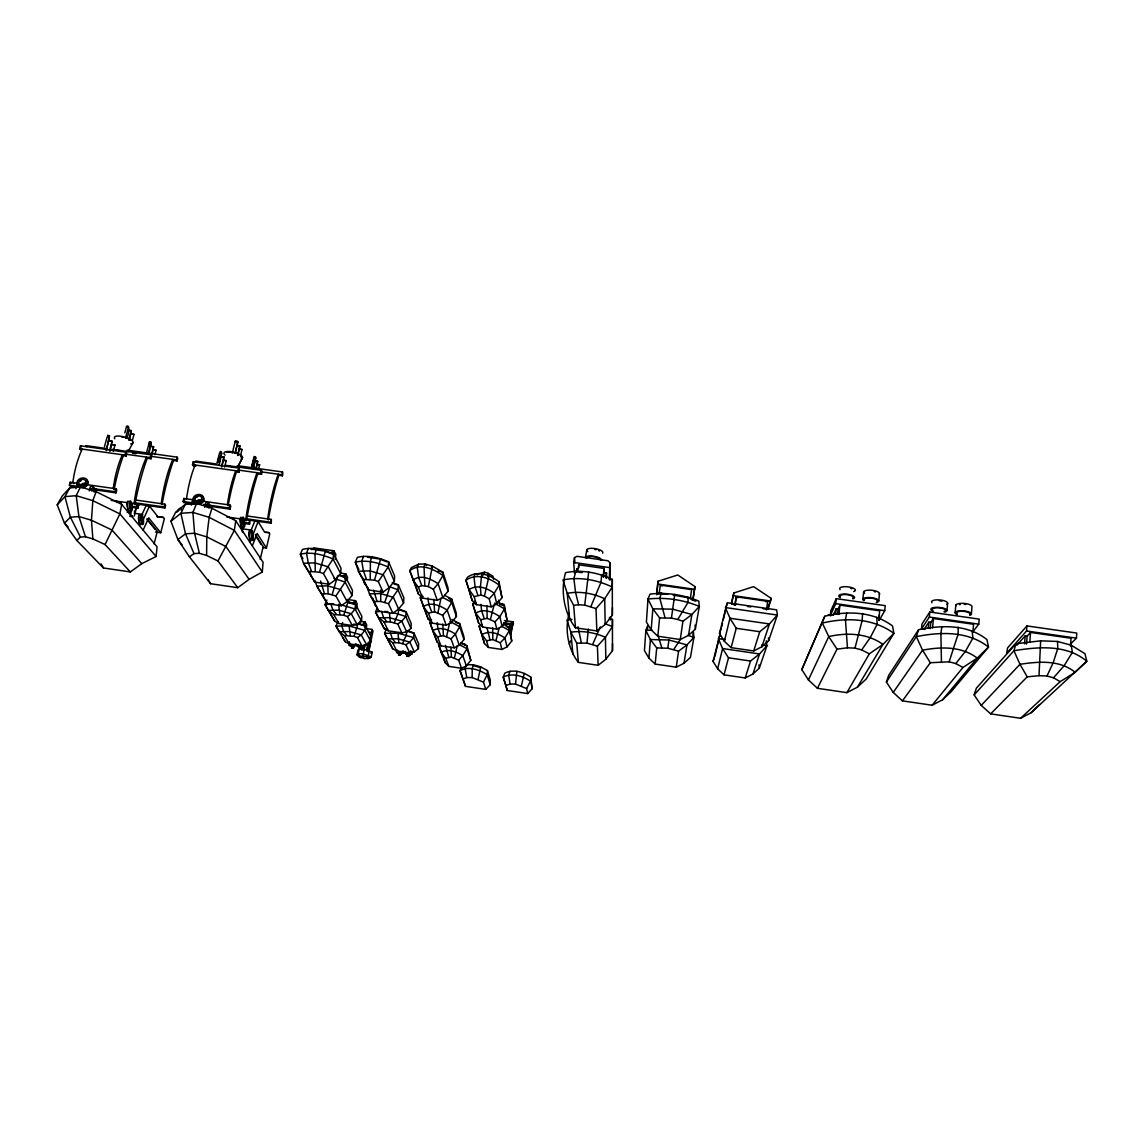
<?xml version="1.0" encoding="UTF-8"?>
<svg xmlns="http://www.w3.org/2000/svg" width="1144" height="1144" viewBox="0 0 1144 1144"><rect width="100%" height="100%" fill="white"/><g stroke="black" fill="none" stroke-linecap="round" stroke-linejoin="round"><path stroke-width="1.5" d="M389.489 613.227L390.361 621.85L397.74 623.966L401.816 632.832L406.635 631.888L410.953 628.413L411.211 623.523L406.12 611.668L398.856 609.023L398.098 613.656L394.265 622.708M409.666 652.866L396.696 650.936L392.692 648.748L384.598 633.29L398.041 633.19L398.813 642.728L405.891 644.716L409.666 652.866L414.3 651.966L418.447 648.605L418.69 643.886L413.971 632.975L408.408 631.002M958.171 627.198L958.143 634.062L949.148 661.818L930.315 662.733L902.43 700.857L893.235 692.435L886.385 682.038L888.702 675.346L918.546 629.729C941.584 625.053 967.509 624.138 986.943 639.582L988.516 647.046L951.308 691.562L942.67 699.713L932.131 705.233L902.43 700.857M688.087 597.211L688.044 602.345L677.777 619.462L671.428 618.117L659.602 617.903L652.852 608.837L647.99 599.027L650.006 594.093C666.537 592.206 683.483 594.708 698.812 601.129L699.327 606.434L695.352 629.214L688.516 635.349L680.265 639.525L657.843 636.236L651.165 629.901L646.403 622.079L647.99 599.027C665.379 597.082 683.183 599.713 699.327 606.434L691.891 614.5L682.925 621.292L680.265 639.525M237.752 587.701L217.975 561.003L206.606 555.441L206.792 536.893L209.152 517.345L211.94 508.251L196.611 503.546L185.228 504.433L175.718 512.126L170.942 521.249L177.892 539.553L189.403 556.842L210.582 583.712L237.752 587.701L249.12 579.35L262.305 571.986L263.077 562.247L235.75 520.734L211.94 508.251M485.771 689.389L483.483 682.139L472.143 677.563L472.243 668.582L473.273 664.736L480.737 666.895L487.458 670.584L490.347 680.28L490.19 684.713L485.771 689.389L465.536 686.357L460.045 670.656L461.132 668.039M612.34 615.272L612.326 579.422C597.912 572.472 581.324 569.44 565.522 572.686C560.488 590.518 563.863 612.769 575.489 627.813L596.839 630.945L605.176 624.467L612.34 615.272L612.426 607.65M569.269 613.17C564.507 629.157 567.967 648.934 578.335 662.376L598.112 665.308L605.834 659.273L612.455 650.707L612.54 643.572M596.839 630.945L596.024 608.579L604.704 598.741L612.24 587.029L612.326 579.422M598.112 665.308L597.411 646.203L605.419 637.308L612.383 626.569L612.455 619.462L609.18 618.16M532.017 688.845L530.687 677.034C523.251 672.043 513.241 668.768 504.79 673.173L503.231 677.105L507.25 690.504L527.684 693.564L532.017 688.845L530.687 677.034M433.833 599.299L434.591 611.797L442.628 615.3L446.16 625.196L451.451 622.579L456.399 616.516L456.27 613.098L451.708 599.184L444.687 595.295M442.814 623.995L443.429 635.635L451.036 638.867L454.239 647.819L459.273 645.316L463.963 639.51L463.835 636.264L459.716 623.666L451.98 619.505M109.166 437.365L106.378 450.579L109.166 437.365L107.093 437.079L104.433 446.746M450.865 647.118L451.408 657.142L458.63 660.131L461.532 668.268L466.337 665.879L470.813 660.317L466.938 645.731L461.075 642.671M110.21 451.136L112.112 441.212L110.053 440.912M527.684 693.564L526.612 688.602L515.544 684.055L516.845 671.213M327.756 582.325L328.099 593.736L335.907 595.981L341.355 605.748L347.075 601.487L352.137 595.423L352.466 590.375L345.645 577.177L339.439 574.889M126.24 438.138C129.401 435.893 129.887 423.094 126.441 426.455M129.415 440.297L131.274 430.644L129.272 430.373M486.958 605.848L487.158 618.332L494.994 621.836L496.825 629.1L502.144 626.454L507.078 620.32L504.404 605.662L497.64 601.801M862.562 613.47L862.204 620.248L854.968 648.119L847.461 647.819L836.993 649.148L817.417 688.302L808.422 679.936L801.801 669.612L824.781 616.23C847.675 610.71 873.029 611.382 892.563 625.997L893.864 633.376L866.18 679.064L857.442 687.158L846.875 692.649L817.417 688.302M990.647 713.87L1027.212 676.848L1039.009 675.675L1040.654 640.84L1057.485 641.455L1071.256 645.23L1084.97 653.71L1086.8 661.232L1075.188 672.3L1060.145 681.638L1020.591 718.289L990.647 713.87L981.237 705.39L974.159 694.923L976.361 688.188L1015.915 643.757L1040.654 640.84M366.995 586.629L369.455 593.822L378.836 611.268L392.864 613.327L398.57 609.037L403.575 602.945L403.861 597.883L398.355 584.856L392.292 582.582M492.664 627.827L492.807 639.553L500.257 642.799L501.93 649.449L507.021 646.903L511.74 641.012L509.28 627.455L503.274 624.123M380.68 590.047L380.723 601.444L388.445 603.689L392.864 613.327M394.337 581.309L394.637 576.061L388.631 561.833C378.893 557.7 367.939 554.797 357.4 557.328L355.341 562.176L358.43 571.242L368.482 589.961L383.126 592.106L389.089 587.644L394.337 581.309L388.188 566.938L388.631 561.833M370.87 641.541L364.893 630.373L349.149 625.954L336.007 626.097L345.202 641.684L349.177 643.857L362.076 645.788L366.709 644.887L370.87 641.541L371.171 636.836L365.308 625.782L358.229 623.294L354.054 636.35L344.315 635.563L339.267 631.645L336.007 626.097L337.852 621.721M1070.527 646.188L1071.027 638.238L1030.515 632.432L1027.097 636.221L1026.525 644.101M1070.241 644.301L1076.461 638.152L1076.776 633.061L1026.912 625.925L1007.592 647.89L1006.606 653.438L1026.54 630.987L1026.912 625.925M353.725 624.081L357.171 624.581L351.251 613.742L338.767 610.181L328.399 610.367L334.82 621.278L338.939 623.537L352.352 625.511L357.171 624.581L361.504 621.12L361.819 616.244L355.498 604.232L348.091 601.572L343.801 615.272L333.69 614.514L328.399 610.367L324.996 604.547L326.927 600.042M148.949 446.203L149.163 442.914L151.079 443.186L148.877 453.953M407.936 653.253C404.618 656.999 410.739 658 408.894 653.396M152.181 454.454L153.596 446.718L151.68 446.446M340.669 573.516L341.026 568.268L333.576 553.882C323.866 549.878 312.984 546.746 302.502 549.392L300.357 554.225L303.517 563.263L314.8 582.124L329.372 584.255L335.364 579.808L340.669 573.516L333.033 558.958L333.576 553.882M400.157 655.097C395.81 654.668 403.017 656.456 400.357 652.123L403.389 653.167L400.457 652.337M487.458 670.584L487.172 674.703L490.19 684.713M1029.829 641.941L1030.515 632.432M647.49 629.086L647.733 625.725L645.845 630.387L644.444 650.679L648.92 658.086L655.183 664.063L676.247 667.181L683.983 663.248L690.418 657.442L693.922 637.408L693.45 632.389L692.592 637.365M1024.581 643.815L1025.153 635.95L1027.097 636.221M361.289 649.306L361.518 646.346L364.421 647.161L361.633 646.56L361.418 649.52L359.545 649.048L361.418 649.52M413.971 632.975L413.613 637.58L418.447 648.605M352.781 648.033C348.477 647.604 355.627 649.406 353.01 645.073M352.91 648.262L353.138 645.302M406.12 611.668L405.734 616.416L410.953 628.413M648.92 658.086L650.393 639.539L645.845 630.387L652.166 630.072M651.165 629.901L652.852 608.837L672.658 609.166L691.891 614.5L688.516 635.349M398.355 584.856L397.955 589.761L388.445 603.689M972.729 631.96L978.778 624.152L979.192 619.104L929.8 612.026L921.964 624.009L921.506 628.928L924.953 629.429M971.356 614.214L971.971 606.778A8.137 2.56 4.7 0 0 963.448 603.36A8.137 2.56 4.7 0 0 955.926 605.862M972.9 632.146L973.558 624.266L933.418 618.504L930.816 622.408L930.229 628.642M596.024 608.579L584.713 605.133L588.702 571.986M656.699 594.065L657.972 581.281L677.777 574.989L694.98 586.6L693.007 599.299M656.813 594.808L657.972 581.281M955.154 612.598L955.798 605.19M597.411 646.203L586.986 643.128L588.345 629M601.644 574.974L600.986 582.382L590.89 606.534M946.989 610.41L947.647 602.988M690.304 598.812L691.634 589.603L660.345 585.113L662.176 585.985M365.308 625.782L364.893 630.373L361.232 634.906L357.443 637.523L354.054 636.35M921.506 628.928L929.328 617.059L929.8 612.026M928.313 628.371L928.885 622.121L930.816 622.408M932.546 627.942L933.418 618.504M655.183 664.063L656.727 647.919L650.393 639.539L668.925 640.011L686.958 644.901L693.922 637.408L687.873 635.292M657.843 636.236L659.602 617.903M355.498 604.232L355.04 608.966L351.251 613.742L347.347 616.53L343.801 615.272M345.645 577.177L345.145 582.067L335.907 595.981M156.084 556.484L157.057 546.832L121.679 504.361L96.139 491.691L80.423 486.944L69.741 487.916L62.334 495.852L57.2 504.861L64.464 523.123L76.805 540.44L103.46 567.982L130.345 571.928L141.827 563.649L156.084 556.484L119.877 513.899L92.836 500.657L76.205 495.667L64.922 496.653L57.2 504.861M879.693 619.662L884.727 610.667L885.227 605.648L836.278 598.655L830.787 610.91L830.244 615.787L835.721 603.646L836.278 598.655M878.749 600.972L879.507 593.593M878.721 620.205L879.693 610.796L839.925 605.104L838.08 609.08L837.479 614.399M878.878 620.363L879.436 615.029M862.819 599.399L863.606 592.034M487.687 576.662L488.059 573.287L484.555 572.186L477.634 573.945M835.578 614.128L836.178 608.808L838.08 609.08M838.867 614.471L839.925 605.104M205.491 506.277L206.363 504.962M219.205 464.793L221.664 453.138L219.577 452.852L217.131 462.605M221.922 466.881L223.967 456.914L221.893 456.613M768.153 609.194L771.085 598.312L753.624 586.643L733.847 592.978L731.488 602.902M335.235 559.359L335.85 554.482L333.962 550.793L314.157 547.933L311.497 549.606M347.118 580.766L347.576 577.262L345.831 573.873L340.655 573.13M766.551 609.895L767.653 601.315L736.178 596.796L735.106 604.289M235.378 453.424L237.766 442.113L235.735 441.827M356.499 608.794L357.157 603.746L355.541 600.672L347.247 599.456M366.294 628.127L366.709 624.896L365.222 622.064L359.96 621.292M237.909 455.512L239.911 445.831L237.895 445.545M731.516 603.918L733.847 592.978M735.034 605.362L736.178 596.796M671.428 618.117L674.774 594.379M683.983 663.248L686.958 644.901L678.578 651.136L667.81 648.233L668.925 640.011M524.224 673.373L521.435 685.742M941.841 626.626L940.897 633.447L941.426 661.475M235.75 520.734L234.334 530.373L217.975 561.003M253.439 468.668L255.741 457.857L253.796 457.586L251.594 466.652M676.247 667.181L678.578 651.136M256.127 469.083L257.7 461.332L255.77 461.061M489.074 575.861L484.427 596.11L489.217 598.827L491.219 606.821L496.796 604.046L501.973 597.654L499.041 581.738C490.132 575.089 477.706 569.955 467.538 577.191L465.923 580.251L472.143 600.457L476.419 604.661L491.219 606.821M659.001 594.294L660.345 585.113M690.404 598.14L673.058 595.037M407.021 630.501L406.306 634.991L402.559 643.543M692.849 599.999L694.98 586.6M480.737 666.895L478.092 679.25M603.546 577.434L604.261 568.454L578.721 564.793L577.634 571.228M605.734 577.749L606.506 572.944L604.332 572.629M609.266 579.65L609.952 562.691L607.993 560.76L576.991 556.341L574.502 557.628L573.687 562.448L574.474 572.929M602.945 576.519L604.261 568.454M586.715 550.164L585.442 557.771A8.194 2.674 9.4 0 1 593.436 556.198A8.194 2.674 9.4 0 1 601.63 560.088M576.29 571.871L576.819 568.682L577.077 572.243M380.666 558.787L374.488 580.165L363.349 579.407L358.43 571.242L369.898 570.856L383.44 574.86L389.089 587.644M437.265 600.285L433.347 589.303L428.342 586.543L432.418 566.194L425.01 563.906L418.547 564.192L411.44 567.61L409.752 570.67L418.389 593.965L422.579 598.14L437.265 600.285L442.842 597.54L448.062 591.176L447.933 587.616L442.871 572.157L432.418 566.194L431.374 567.067M846.703 612.955L845.459 619.691L847.461 647.819M121.679 504.361L119.877 513.899L105.048 544.558L130.345 571.928M337.594 575.904L332.189 594.651M325.439 550.807L319.533 572.172L308.565 571.442L303.517 563.263L314.686 562.848L328.371 566.866L335.364 579.808M437.909 612.784L441.012 598.169M409.009 653.61L411.926 654.439L412.269 652.752M403.274 652.938L403.618 651.251M403.389 653.167L403.718 651.479M396.653 650.221L396.31 651.908M367.796 651.036L372.1 629.429L366.066 628.528M368.411 652.151L371.214 638.752M368.926 650.764L373.016 631.202L372.1 629.429M369.34 650.478L368.354 655.183L366.752 656.885L362.991 655.941L358.787 656.584L356.971 654.768L357.958 650.078L359.23 648.963L363.949 649.134L372.2 652.209L371.228 656.899L369.912 657.986L364.564 658.715L358.787 656.584M361.575 649.835L362.162 646.818M362.634 649.992L363.334 646.632M364.836 644.701L362.991 655.941M363.935 650.021L364.993 645.001M366.581 650.578L368.339 642.184M366.752 650.879L368.153 644.172M356.27 644.201L356.041 646.117L356.399 644.429M357.843 644.444L357.614 646.346L357.972 644.673M359.23 648.963L358.244 653.682L356.971 654.768M364.25 626.697L365.222 622.064L362.133 624.91M446.589 636.55L449.549 623.208M354.854 603.875L355.541 600.672L352.238 603.446L348.891 602.959M344.759 578.85L345.831 573.873L342.313 576.519M333.204 554.239L333.962 550.793L330.158 553.338M454.411 658L457.314 645.488M766.28 640.797L766.923 645.745L759.287 668.196L752.924 674.016L745.216 677.963L724.038 674.846L717.66 668.825L713.069 661.404L720.034 634.062L714.843 656.613M719.462 633.433L727.226 602.731L776.647 609.852L777.362 615.057L768.682 640.597L761.918 646.76L753.71 650.95L731.145 647.647L724.352 641.284L719.462 633.433L721.335 628.356M721.735 626.655L722.522 623.237M723.308 619.819L726.84 604.432M510.596 633.361L513.256 621.85L504.447 620.563M510.867 634.562L513.256 621.85L510.296 623.594L503.632 622.608M262.934 547.547L266.423 548.048L269.769 533.819L269.055 532.646L265.765 532.174M260.188 559.373L263.177 546.732L255.298 534.434M226.741 516.945L271.257 523.223L271.314 519.433L246.675 515.915M278.821 475.289A111.583 28.657 -81.9 0 0 268.268 519.905L267.682 518.933A70.156 18.533 -82.1 0 1 278.249 474.245L278.821 475.289L282.439 475.804L282.511 471.986L237.237 465.622M271.257 523.223L271.314 519.433M282.439 475.804L282.511 471.986M508.665 630.458L510.296 623.594L510.567 624.824L503.918 623.852M249.535 524.181L249.578 520.191L249.535 524.181L244.287 523.423C242.342 509.366 242.843 531.86 244.416 523.323M245.745 519.662A73.559 20.363 -82.1 0 1 257.085 472.729L257.715 473.831L261.504 474.36L261.561 470.37L225.225 465.25M261.504 474.36L261.561 470.37M253.539 466.924L255.741 457.857M255.87 468.854L257.7 461.332L255.269 461.132M242.142 531.545L243.3 526.755M258.544 469.254L259.631 464.764L257.7 464.493M251.866 466.895L253.325 460.86M717.66 668.825L722.593 648.548L718.26 638.638L725.21 639.653M724.352 641.284L729.958 618.232L725.367 607.55L777.362 615.057L769.44 623.938L759.759 631.702L753.71 650.95M240.497 455.741L242.028 449.506L240.025 449.22M209.538 506.22L230.044 509.151L229.329 508.065L230.058 505.062L202.674 501.158M227.413 504.704A53.911 15.802 -82.2 0 1 235.764 470.756L236.45 471.886L239.096 472.257L239.125 468.153L193.264 461.704L192.507 464.636L193.279 465.808L195.91 466.166L195.152 465.036A53.797 17.16 -82.3 0 0 186.515 498.87M230.044 509.151L230.773 506.163L230.058 505.062M239.096 472.257L239.125 468.153M734.234 604.747L736.25 604.447M232.289 453.124L235.235 441.241C235.836 440.226 239.411 441.913 237.366 442.185M235.435 451.565L237.766 442.113M237.595 455.226L239.911 445.831L237.323 445.559M221.536 466.623L223.967 456.914L221.235 456.671M224.639 467.081L226.24 460.632L224.181 460.346M494.137 604.718L490.461 619.319M204.776 507.364L205.992 502.531L208.408 502.874L209.652 504.69L208.809 508.093M217.532 462.877L219.162 456.384M207.264 507.45L208.408 502.874M219.219 462.905L221.664 453.138M191.32 505.176L192.478 500.6M194.08 504.161L194.895 500.943M499.156 628.199L495.953 640.483M192.435 503.775L183.884 502.559L183.083 501.458L183.855 498.469L194.123 499.928M183.884 502.559L184.656 499.571L183.855 498.469M193.279 465.808L194.037 462.862L193.264 461.704M154.068 543.958L157.314 531.431L147.018 518.718M164.836 504.189L165.608 505.205L164.893 507.979L164.107 506.964L164.836 504.189L135.264 499.971M177.048 457.142L177.792 458.243L177.077 460.946L176.333 459.874L177.048 457.142L127.07 450.121M155.541 532.003L160.703 532.761L164.364 518.647L163.42 517.446L156.714 516.473M724.038 674.846L728.499 657.8L722.593 648.548L759.544 653.953L766.923 645.745L761.718 644.987M731.145 647.647L736.221 628.285L729.958 618.232L769.44 623.938L761.918 646.76M134.291 516.015L136.393 508.093M137.923 508.151L137.065 507.092L137.838 504.175L138.696 505.248L137.923 508.151L132.747 507.407M150.936 454.783L151.766 455.941L151.008 458.787L150.179 457.643L150.936 454.783L112.269 449.349M151.609 454.182L153.596 446.718L150.865 446.475M154.898 454.668L156.07 450.221L154.168 449.949M130.588 516.559L131.231 509.638M146.761 451.909L149.163 442.914M148.691 452.18L151.079 443.186M128.743 439.968L131.274 430.644L128.357 430.344M115.873 488.76L116.802 489.889L115.987 492.849L115.072 491.734L115.873 488.76L86.887 484.641M125.783 452.195L126.684 453.382L125.883 456.299L124.996 455.126L125.783 452.195L80.438 445.802L79.622 448.72L80.595 449.907M132.318 440.583L133.991 434.391L132.003 434.119M124.825 432.832L126.512 426.583M125.983 436.236L128.528 426.869L127.484 426.855M109.466 450.836L112.112 441.212L109.037 440.926M113.27 451.379L115.015 445.002L112.984 444.716M371.728 556.756L370.413 561.618L370.213 579.207M91.677 490.919L92.936 486.386L90.548 486.043L89.218 490.833M93.594 491.605L94.523 488.245L92.936 486.386M75.919 488.66L77.191 484.141M575.89 571.271L573.873 578.478L575.532 592.292L578.607 604.747L584.713 605.133M77.377 487.33L70.37 486.329L69.355 485.199L70.184 482.239L77.22 483.24M1015.915 643.757L1013.927 650.707L974.159 694.923M481.796 573.587L480.423 586.872L480.966 595.052L484.427 596.11M316.473 548.777L315.043 553.61L315.258 571.213M661.261 593.35L659.816 598.269L664.993 617.603M767.653 601.315L765.565 601.63M745.216 677.963L750.535 661.032L759.544 653.953L752.924 674.016M767.967 608.165L771.085 598.312M569.354 644.358L570.441 640.955M918.546 629.729L916.33 636.622L886.385 682.038M509.967 671.242L508.665 675.103L510.067 684.04L505.934 685.499L507.25 690.504M407.064 656.327L408.036 653.467M90.176 489.06L90.977 488.316M398.512 655.054L399.385 651.98M384.799 602.359L389.961 586.786L397.955 589.761L403.575 602.945M359.674 649.263L360.675 646.417M362.076 646.131L357.443 637.523M824.781 616.23L801.801 669.612M342.628 622.522L341.584 625.41L343.515 631.159L346.861 635.277M363.52 556.313L361.761 561.132L363.334 570.47L366.294 578.964M96.139 491.691L92.836 500.657L91.448 520.234L92.879 538.895L105.048 544.558M410.682 650.879L410.01 655.154L406.048 654.568L405.534 653.453L409.724 653.81M713.069 661.404L714.256 658.2M600.314 626.898L592.678 644.401M308.38 548.348L306.535 553.138L308.208 562.476L311.382 570.985M252.323 545.917L257.143 533.462L266.423 548.048M249.95 542.327L251.208 539.139M252.466 535.964L258.115 521.65L254.726 521.163L250.951 530.702M386.372 628.9L384.598 633.29L392.692 648.748M377.406 607.45L375.547 611.983L384.184 628.571L388.345 630.83L401.816 632.832M196.611 503.546L192.907 512.412L194.566 533.247L199.385 553.31L206.606 555.441M410.01 655.154L411.268 652.166M401.458 653.882L400.929 652.766L396.968 652.18L397.511 653.296L401.458 653.882L402.717 650.893M362.591 648.09L361.962 646.975L358.015 646.389L358.658 647.504L362.591 648.09L363.863 645.116M349.406 641.77L350.135 646.231L354.082 646.818L355.355 643.857M143.143 530.115L148.691 517.832L160.703 532.761M418.547 564.192L417.217 567.081L418.632 577.42L421.75 585.585L428.342 586.543M833.175 615.386L836.178 608.808M142.242 521.75L149.464 506.077L146.117 505.591L141.041 516.559M1039.009 675.675L1046.975 676.033L1053.166 662.748L1057.8 648.419L1057.485 641.455M808.422 679.936L828.742 636.564L822.35 623.051C846.503 617.36 873.201 618.089 893.864 633.376L882.954 644.415L869.311 653.853L846.875 692.649M80.423 486.944L76.205 495.667L78.922 516.545L85.471 536.75L92.879 538.895M509.695 629.229L513.256 621.85M512.097 626.04L513.527 623.08M185.228 504.433L180.909 513.298L170.942 521.249M483.483 682.139L487.172 674.703C479.322 669.769 468.84 665.822 460.045 670.656L465.536 686.357M237.866 466.738L242.585 457.557M237.58 467.295L242.199 458.329M474.345 601.286L472.829 604.232L478.607 622.994L482.682 627.026L496.825 629.1M526.612 688.602L530.473 681.166C522.651 675.975 512.126 672.529 503.231 677.105L505.934 685.499M482.982 575.203L484.555 572.186M680.38 639.296L673.759 649.477M421.893 594.837L420.306 597.754L428.213 619.161L432.203 623.137L446.16 625.196M69.741 487.916L64.922 496.653L70.399 517.188L80.423 537.079L85.471 536.75M127.999 451.866L132.89 442.985M857.442 687.158L882.954 644.415C867.181 633.075 847.075 632.46 828.742 636.564L836.993 649.148M924.609 628.557L928.885 622.121M362.577 646.675L361.761 647.404M893.235 692.435L922.55 650.164C940.997 646.703 961.561 646.117 977.248 658.1L988.516 647.046C967.938 630.887 940.654 631.803 916.33 636.622L922.55 650.164L930.315 662.733M854.968 648.119L861.689 649.892L870.241 637.637L877.176 624.266L876.733 617.274M329.372 584.255L323.437 573.602L333.033 558.958C322.808 554.768 311.382 551.494 300.357 554.225L302.917 558.629M383.126 592.106L378.307 581.581L388.188 566.938C377.935 562.619 366.423 559.559 355.341 562.176L358.844 569.426M949.148 661.818L955.798 663.563L965.364 651.408L972.915 638.052L972.157 630.987M932.131 705.233L962.933 667.481L977.248 658.1L942.67 699.713M433.347 589.303L438.095 583.712L442.885 575.461L442.871 572.157L438.166 570.928M442.628 615.3L447.175 610.124L451.737 602.345L451.708 599.184L448.72 598.341M1046.975 676.033L1053.51 677.777L1064.163 665.708L1072.357 652.38L1071.256 645.23M1016.844 645.245L1025.153 635.95M451.036 638.867L455.398 634.048L459.745 626.697L459.716 623.666L455.426 622.393M489.217 598.827L494.237 593.278L499.142 585.056L499.041 581.738M458.63 660.131L462.819 655.626L466.981 648.662L466.938 645.731L464.192 644.887M494.994 621.836L499.814 616.659L504.504 608.865L504.404 605.662L499.728 604.389M981.237 705.39L1019.962 664.292C1038.523 661.504 1059.587 659.659 1075.188 672.3M500.257 642.799L504.89 637.952L509.38 630.544L509.28 627.455L506.291 626.597M1020.591 718.289L1031.087 712.726L1039.624 704.532M76.805 540.44L80.423 537.079M1031.087 712.726L1086.8 661.232C1066.38 644.186 1038.394 646.818 1013.927 650.707L1019.962 664.292L1027.212 676.848M353.868 645.716L352.895 646.217M370.899 653.31L372.2 652.209M367.868 658.844L371.228 656.899L362.963 653.839L358.244 653.682L359.688 655.827M189.403 556.842L194.008 553.61L199.385 553.31M397.74 623.966L401.844 621.192L405.734 616.416L392.935 612.512M405.891 644.716L409.867 642.127L413.613 637.58L398.041 633.19M255.698 457.042L254.054 456.499L254.912 457.028M442.842 597.54L438.095 583.712C430.859 578.878 421.006 574.088 412.955 580.065L418.332 587.129L421.75 585.585M423.18 596.496L420.306 597.754L428.213 619.161L431.531 619.648M451.451 622.579L447.175 610.124C440.24 605.648 431.059 601.372 423.323 606.635L428.385 613.213L434.591 611.797M501.973 597.654L499.142 585.056C489.732 578.077 476.662 572.672 465.923 580.251L469.04 589.632L474.174 596.639L480.966 595.052M475.904 603.002L472.829 604.232L478.607 622.994M462.891 679.064L466.766 677.563L472.143 677.563M502.144 626.454L499.814 616.659C492.892 611.826 483.64 608.165 475.775 613.141L480.637 619.733L487.158 618.332M454.239 647.819L440.955 645.845L437.137 642.041L429.858 622.307L432.718 630.702L437.494 636.865L443.429 635.635M501.93 649.449L488.416 647.447L484.498 643.572L479.107 626.083L482.082 624.981M479.107 626.083L481.924 634.562L486.543 640.783L492.807 639.553M443.057 656.184L438.481 644.444L441.184 652.409L445.702 658.2L451.408 657.142M360.145 646.946L361.776 647.304M314.857 580.38L316.859 586.143L321.664 593.893L328.099 593.736M333.905 603.961L324.996 604.547L334.82 621.278M398.57 609.037L393.379 597.325L380.48 593.564L369.455 593.822L374.131 601.587L380.723 601.444M380.022 611.411L375.547 611.983L384.184 628.571L387.63 629.086M406.635 631.888L401.844 621.192L389.489 617.66L378.878 617.803L384.012 621.936L390.361 621.85M339.267 631.645L349.263 631.574L361.232 634.906L366.709 644.887M612.24 587.029C597.039 579.779 579.622 576.605 562.977 579.922L567.238 593.321L573.644 605.333L578.607 604.747M571.971 619.39L566.938 619.934L570.856 632.232L576.762 643.157L578.335 662.376M410.968 651.465L414.3 651.966L409.867 642.127L398.012 638.795L387.787 638.852L392.692 642.742L398.813 642.728M576.762 643.157L586.986 643.128M656.727 647.919L667.81 648.233M221.478 451.894L220.177 451.465M473.273 664.736L466.537 664.778L465.15 668.611L466.766 677.563M510.067 684.04L515.544 684.055M311.025 549.134L323.266 550.893M367.596 557.171L378.435 558.858M578.907 572.372L582.182 572.558M384.713 611.425L387.902 611.64M269.055 532.646L264.736 532.332L258.115 521.65M257.214 464.578L259.631 464.764M223.538 460.417L226.24 460.632M153.368 449.978L156.07 450.221M163.42 517.446L158.058 516.974L149.464 506.077M111.969 444.73L115.015 445.002M157.472 516.745L160.174 516.974M239.453 449.249L242.028 449.506M131.088 434.091L133.991 434.391M133.562 452.009L137.094 452.509M105.248 448.348L85.914 445.631L86.858 446.789M216.573 464.035L195.81 461.103L196.553 462.248M132.475 453.224L135.979 453.71M150.465 456.241L176.333 459.874M260.903 471.8L281.867 474.731M161.232 503.689A69.798 23.094 -82.2 0 1 172.773 459.387L173.502 460.446L177.077 460.946M125.497 454.182L150.179 457.643M237.68 469.984L260.875 473.244M79.622 448.72L124.996 455.126M134.062 503.646A73.159 25.383 -82.1 0 1 146.446 457.128L147.261 458.258L151.008 458.787M192.507 464.636L238.395 471.113M123.28 455.927A85.757 30.659 -82.1 0 0 114.171 489.503L113.256 488.402A53.611 19.591 -82.4 0 1 122.394 454.769L125.883 456.299M69.355 485.199L76.391 486.2M93.965 488.717L115.072 491.734M183.083 501.458L193.365 502.917M203.646 504.39L229.329 508.065M93.179 489.589L115.987 492.849M573.687 562.448L609.166 567.538M134.52 502.716L164.107 506.964M246.031 518.704L270.656 522.236M835.721 603.646L884.727 610.667M929.328 617.059L978.778 624.152M1026.54 630.987L1076.461 638.152M111.154 500.371L127.456 502.688M130.53 503.146L164.893 507.979M229.029 517.388L234.348 518.933M118.161 502.273L121.278 502.716L115.859 501.158L116.602 502.059M136.165 504.89L138.696 505.248M131.875 506.349L137.065 507.092M243.615 522.379L248.863 523.137M657.571 583.969L694.594 589.289M733.49 595.681L770.741 601.029M736.035 597.382L737.937 597.654M127.084 512.183L130.43 512.669M134.191 513.241L142.843 514.485M241.255 528.642L251.751 530.158M828.013 615.029L831.459 615.529M129.758 516.144L132.804 516.587L132.103 515.729M667.839 594.294L659.116 593.035L664.292 594.379M731.688 604.161L735.177 604.676M747.361 606.42L750.85 606.935M763.034 608.679L766.523 609.18M736.221 628.285L759.759 631.702M500.371 603.732L503.832 604.232L504.132 605.576M728.499 657.8L750.535 661.032M347.075 601.487L340.669 589.618L327.613 585.842L316.859 586.143L327.384 603.703L341.355 605.748M461.69 643.772L465.165 644.286M368.425 632.103L371.442 632.546L372.372 634.305M370.327 638.895L371.371 639.053L370.442 637.308M349.478 645.116L353.424 645.702L354.082 646.818M406.964 656.113L408.708 656.37M466.337 665.879L462.819 655.626C456.442 651.751 448.334 648.305 441.184 652.409L445.216 662.719L448.848 666.38L461.532 668.268M237.022 442.156L235.235 441.241M340.34 604.661L355.04 608.966L361.504 621.12M333.991 578.406L345.145 582.067L352.137 595.423M363.878 657.485L359.874 656.484L360.818 657.786M399.857 653.253L398.956 652.723M473.573 665.636L480.266 667.567M359.23 624.152L362.29 625.239M677.777 619.462L682.925 621.292M407.936 631.359L412.441 632.961M347.547 601.93L353.939 604.232M691.233 599.542L695.852 601.229M398.269 609.38L404.533 611.654M319.533 572.172L323.437 573.602M339.01 575.346L344.029 577.191M374.488 580.165L378.307 581.581M393.436 583.64L396.711 584.856M324.867 551.265L331.889 553.91M380.037 559.23L386.915 561.861M604.962 623.652L612.383 626.569M477.52 574.86L475.16 573.845L473.945 576.762L475.132 587.058L477.82 595.137M459.244 644.658L466.981 648.662L470.813 660.317M861.689 649.892L869.311 653.853M449.949 621.478L459.745 626.697L463.963 639.51M955.798 663.563L962.933 667.481M442.842 597.454L451.737 602.345L456.399 616.516M501.244 626.04L509.38 630.544L511.74 641.012M494.523 603.174L504.504 608.865L507.078 620.32M1053.51 677.777L1060.145 681.638M488.059 573.287L492.892 576.147L493.607 579.179M366.752 656.885L368.768 658.086M68.097 526.898L64.464 523.123L70.399 517.188L78.922 516.545L91.448 520.234L111.94 530.001L141.827 563.649M426.598 565.579L425.01 563.906L424.052 566.78L424.824 585.471M70.184 482.239L71.2 483.369M73.817 483.74L72.83 482.639A53.496 20.921 -82.4 0 1 82.239 449.106M80.438 445.802L81.41 447.004M147.09 519.519L154.855 529.071M336.322 614.171L332.79 609.781L330.759 603.76M182.225 545.073L177.892 539.553L185.5 533.819L194.566 533.247L206.792 536.893L225.897 546.503L249.12 579.35M395.338 642.47L392.192 638.366L390.376 632.632M386.743 621.607L383.44 617.245L381.524 611.211M262.305 571.986L234.334 530.373L209.152 517.345L192.907 512.412L180.909 513.298L185.5 533.819L194.008 553.61M242.728 531.66L243.272 532.489M255.984 536.407L261.118 544.43M208.094 579.593L210.582 583.712M344.315 635.563L349.177 643.857M308.565 571.442L314.8 582.124M321.664 593.893L327.384 603.703M333.69 614.514L338.939 623.537M342.671 637.351L345.202 641.684M101.072 563.892L103.46 567.982M347.347 616.53L352.352 625.511M392.692 642.742L396.696 650.936M363.349 579.407L368.482 589.961M374.131 601.587L378.836 611.268M384.012 621.936L388.345 630.83M367.21 586.658L368.64 589.603M437.137 642.041L432.718 630.702C440.14 626.068 448.763 629.886 455.398 634.048L459.273 645.316M415.93 586.514L409.752 570.67C420.306 562.576 433.404 568.983 442.885 575.461L448.062 591.176M418.332 587.129L422.579 598.14M428.385 613.213L432.203 623.137M437.494 636.865L440.955 645.845M445.702 658.2L448.848 666.38M431.66 611.868L428.786 604.318L427.913 597.854M440.64 635.678L437.966 628.657L437.165 622.579M448.734 657.156L445.574 645.431M324.395 593.507L320.606 581.009M376.962 601.201L373.673 590.204M661.775 647.718L658.186 636.05M489.918 639.596L487.044 627.927M484.155 618.404L481.638 610.853L480.909 604.375M449.978 598.283L450.722 600.543M443.586 657.829L445.216 662.719M416.416 588.002L418.389 593.965M372.944 598.469L375.203 605.605M362.834 578.149L364.707 584.083M322.522 593.793L323.823 598.069M309.767 571.843L311.111 576.276M498.498 600.171L499.142 602.931M472.143 600.457L469.04 589.632C477.22 584.026 487.058 588.073 494.237 593.278L496.796 604.046M484.498 643.572L481.924 634.562C489.489 630.115 498.226 633.447 504.89 637.952L507.021 646.903M474.174 596.639L476.419 604.661M480.637 619.733L482.682 627.026M486.543 640.783L488.416 647.447M339.882 614.414L338.61 604.275M350.293 635.521L349.149 625.954M581.352 642.728L577.963 626.726M768.425 637.88L768.682 640.597M569.655 619.276L567.238 593.321C579.908 590.919 593.107 593.321 604.704 598.741L605.176 624.467M572.929 654.411L570.856 632.232C582.568 630.358 594.651 632.518 605.419 637.308L605.834 659.273M758.972 664.778L759.287 668.196M573.644 605.333L575.489 627.813M695.037 625.153L695.352 629.214M574.502 557.628L574.889 562.905M578.721 564.793L578.907 567.596M606.506 572.944L606.592 578.249M609.952 562.691L610.081 580.151M610.353 616.659L610.381 619.919M612.455 619.462L612.455 650.707M397.497 650.121L397.511 653.296M586.801 557.972A6.821 2.231 9.4 0 1 593.45 556.656A6.821 2.231 9.4 0 1 600.271 559.888M587.859 551.694A8.18 2.703 9.4 0 1 593.65 548.419A8.18 2.703 9.4 0 1 602.616 553.138M594.723 549.477A5.434 1.802 9.4 0 1 596.124 549.735M598.555 550.55A5.434 1.802 9.4 0 1 599.413 551.051M210.71 506.349A3.332 1.001 14 0 1 209.738 506.849M228.114 505.777A86.229 24.71 -82.1 0 1 236.45 471.886M224.696 466.008A6.421 2.088 14.3 0 1 230.187 466.209M231.803 466.652A6.421 2.088 14.3 0 1 233.304 467.224M225.082 455.112A9.595 3.203 14.4 0 1 227.399 451.465A9.595 3.203 14.4 0 1 239.425 454.282A9.595 3.203 14.4 0 1 241.198 458.887M226.569 452.423A8.037 2.688 14.4 0 1 231.403 452.266M233.447 452.652A8.037 2.688 14.4 0 1 235.464 453.21M237.337 453.939A8.037 2.688 14.4 0 1 238.924 454.754M240.855 456.442A8.037 2.688 14.4 0 1 241.069 457.214M246.418 520.692A116.845 31.417 -81.9 0 1 257.715 473.831M176.977 512.183A5.091 2.045 -65.9 0 1 181.381 508.479M180.952 509.909A5.091 2.045 -65.9 0 1 181.667 509.294M178.478 510.91A3.375 1.358 -65.9 0 1 178.964 510.338M203.375 497.611A5.377 4.161 -13.8 0 1 202.803 502.316A5.377 4.161 -13.8 0 1 197.154 504.218M195.896 503.889A5.377 4.161 -13.8 0 1 194.18 498.255M201.487 496.21A5.377 4.161 -13.8 0 1 202.559 496.796M202.316 501.472A4.304 3.332 -13.8 0 1 201.616 502.216M200.715 502.817A4.304 3.332 -13.8 0 1 199.671 503.231M195.081 498.612A4.304 3.332 -13.8 0 1 195.781 497.869M196.682 497.268A4.304 3.332 -13.8 0 1 197.712 496.868M196.482 501.329A3.561 2.76 -13.8 0 1 202.03 500.357M251.051 540.297A4.991 0.987 83.3 0 1 249.149 535.978A4.991 0.987 83.3 0 1 249.95 531.145M250.865 539.396A3.99 0.786 83.3 0 1 250.264 539.51M250.035 539.024A3.99 0.786 83.3 0 1 249.22 533.933A3.99 0.786 83.3 0 1 249.978 532.074M242.342 526.984A5.119 1.03 83.1 0 1 240.369 522.493A5.119 1.03 83.1 0 1 241.212 517.617M241.985 526.369A4.09 0.829 83.1 0 1 241.041 524.924M240.826 524.024A4.09 0.829 83.1 0 1 240.798 518.346M241.956 520.706A4.09 0.829 83.1 0 1 242.128 521.721M242.256 522.765A4.09 0.829 83.1 0 1 242.328 523.795M864.349 600.099A6.664 2.116 5.8 0 1 870.913 598.069A6.664 2.116 5.8 0 1 877.133 601.372M863.82 600.772A8.008 2.545 5.8 0 1 866.337 597.64A8.008 2.545 5.8 0 1 876.99 599.156A8.008 2.545 5.8 0 1 876.275 602.53M864.607 593.421A7.994 2.574 5.8 0 1 870.698 590.161A7.994 2.574 5.8 0 1 879.193 594.236M840.111 596.367A6.635 2.116 6.1 0 1 847.604 594.723A6.635 2.116 6.1 0 1 852.723 598.169M840.325 597.654A7.979 2.545 6.1 0 1 841.369 594.308A7.979 2.545 6.1 0 1 852.108 595.395A7.979 2.545 6.1 0 1 852.881 598.913M854.74 591.091A7.965 2.574 6.1 0 1 853.681 591.577M840.139 589.646A7.965 2.574 6.1 0 1 846.546 586.715A7.965 2.574 6.1 0 1 855.312 590.504M874.302 591.591A5.305 1.716 5.8 0 1 875.374 591.977M850.736 588.345A5.291 1.716 6.1 0 1 851.694 588.76M933.59 611.411A8.108 2.531 5.1 0 1 932.846 607.75A8.108 2.531 5.1 0 1 944.272 608.436A8.108 2.531 5.1 0 1 944.958 612.083M944.93 611.339A6.75 2.116 5.1 0 1 943.943 611.725M932.56 610.095A6.75 2.116 5.1 0 1 938.48 607.764A6.75 2.116 5.1 0 1 945.502 610.867M957.113 614.585A8.151 2.531 4.8 0 1 957.442 611.182A8.151 2.531 4.8 0 1 968.41 611.826A8.151 2.531 4.8 0 1 969.94 615.343M931.96 602.745A8.094 2.574 5 0 1 940.139 599.971A8.094 2.574 5 0 1 946.803 604.218M939.238 600.772A5.377 1.702 5 0 1 941.97 601.158M959.43 604.69A5.405 1.702 4.7 0 1 960.359 604.418M964.292 604.304A5.405 1.702 4.7 0 1 965.665 604.49M957.17 613.856A6.778 2.102 4.8 0 1 962.876 611.253A6.778 2.102 4.8 0 1 969.626 614.585M94.437 491.777A3.375 0.972 15 0 1 95.71 492.435M95.967 489.132A3.375 0.972 15.1 0 1 96.711 490.519M116.831 450.25A6.506 2.031 15.4 0 1 121.593 451.136M114.772 438.767A9.724 3.117 15.6 0 1 119.362 436.064A9.724 3.117 15.6 0 1 131.188 439.897A9.724 3.117 15.6 0 1 130.63 443.901M121.364 436.851A8.137 2.603 15.6 0 1 123.395 437.222M125.454 437.794A8.137 2.603 15.6 0 1 127.384 438.524M129.072 439.353A8.137 2.603 15.6 0 1 130.387 440.226M162.005 504.69A111.025 35.736 -82 0 1 173.502 460.446M134.592 510.825A3.132 0.887 14.5 0 1 134.248 511.854M135.664 508.351A3.117 0.887 14.6 0 1 135.45 508.994M134.906 504.704A116.23 39.168 -81.9 0 1 147.261 458.258M141.027 524.41A4.976 1.33 82.7 0 1 138.624 520.034A4.976 1.33 82.7 0 1 139.883 515.301M140.297 523.838A3.975 1.058 82.7 0 1 139.168 521.521M138.967 520.534A3.975 1.058 82.7 0 1 138.91 516.831M140.483 517.431A3.975 1.058 82.7 0 1 140.726 518.303M86.873 480.308A5.42 4.047 -16.5 0 1 84.542 487.215A5.42 4.047 -16.5 0 1 77.549 483.883M86.887 484.084A4.333 3.246 -16.5 0 1 86.386 484.913M79.651 486.071A4.333 3.246 -16.5 0 1 79.036 485.428M80.08 481.367A4.333 3.246 -16.5 0 1 80.995 480.78M80.566 485.514A3.589 2.688 -16.6 0 1 85.042 483.268M129.744 510.796A5.091 1.387 82.5 0 1 127.241 506.263A5.091 1.387 82.5 0 1 128.571 501.472M128.671 509.938A4.075 1.115 82.5 0 1 127.799 507.793M127.599 506.778A4.075 1.115 82.5 0 1 127.542 503.002M251.623 533.018C252.238 545.473 254.797 533.061 251.623 533.018M405.205 651.494L404.962 653.396L405.205 651.494M349.335 643.171L349.12 645.087L349.335 643.171M107.622 435.435L109.524 436.05L107.622 435.435M149.435 441.77L151.18 442.328L149.521 441.713M195.467 502.516A5.377 4.161 -13.8 0 0 203.575 498.283A5.377 4.161 -13.8 0 0 195.724 495.209A5.377 4.161 -13.8 0 0 195.467 502.516M196.396 501.215A3.575 2.76 -13.8 0 0 201.787 498.412A3.575 2.76 -13.8 0 0 196.582 496.367A3.575 2.76 -13.8 0 0 196.396 501.215M251.194 532.704A4.991 0.972 83.3 0 0 252.781 540.497A4.991 0.972 83.3 0 0 252.967 533.476A4.991 0.972 83.3 0 0 251.194 532.704M242.457 519.162A5.119 1.015 83.2 0 0 244.115 527.169A5.119 1.015 83.2 0 0 244.33 520.034A5.119 1.015 83.2 0 0 242.457 519.162M140.712 516.788A4.976 1.316 82.7 0 0 142.571 524.581A4.976 1.316 82.7 0 0 143.1 517.66A4.976 1.316 82.7 0 0 140.712 516.788M141.184 517.76A3.303 0.872 82.7 0 0 142.428 522.937A3.303 0.872 82.7 0 0 142.771 518.332A3.303 0.872 82.7 0 0 141.184 517.76M80.552 486.243A5.42 4.061 -16.5 0 0 87.502 480.68A5.42 4.061 -16.5 0 0 78.779 479.436A5.42 4.061 -16.5 0 0 80.552 486.243M81.138 484.856A3.604 2.688 -16.5 0 0 85.757 481.152A3.604 2.688 -16.5 0 0 79.966 480.337A3.604 2.688 -16.5 0 0 81.138 484.856M129.372 502.945A5.091 1.373 82.5 0 0 131.317 510.953A5.091 1.373 82.5 0 0 131.889 503.903A5.091 1.373 82.5 0 0 129.372 502.945M129.887 503.946A3.375 0.915 82.5 0 0 131.174 509.266A3.375 0.915 82.5 0 0 131.546 504.59A3.375 0.915 82.5 0 0 129.887 503.946"/></g></svg>
